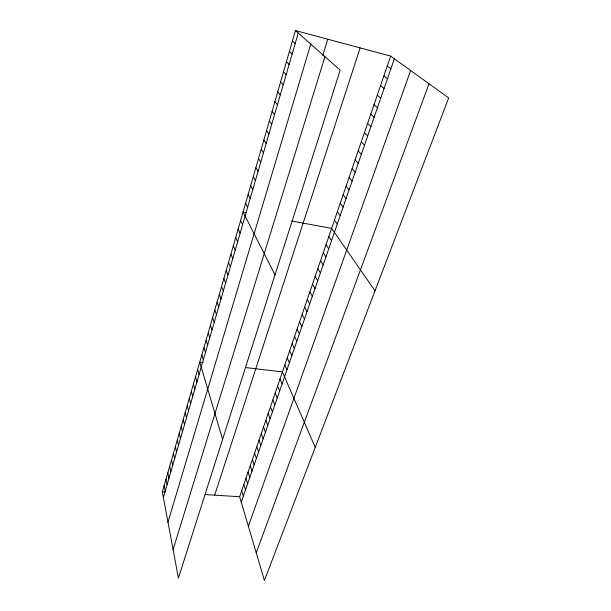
<?xml version="1.0" encoding="UTF-8"?>
<svg xmlns="http://www.w3.org/2000/svg" width="611" height="611" viewBox="0 0 611 611"><rect width="100%" height="100%" fill="white"/><g stroke="black" fill="none" stroke-linecap="round" stroke-linejoin="round"><path stroke-width="0.92" d="M295.434 30.55L340.174 70.15L178.42 578.113L162.32 491.878L295.434 30.55L390.673 56.097L448.68 97.928L264.426 580.45L239.642 496.72L390.673 56.097M163.366 497.499L298.244 33.04M167.979 522.199L310.755 44.114M322.784 55.464L327.763 39.226M173.081 549.533L324.945 56.67M214.675 495.162L360.131 47.902M241.261 502.204L394.339 58.74M248.379 526.239L410.63 70.486M256.23 552.772L429.029 83.753M162.32 491.878L165.13 492.054M205.349 494.574L239.642 496.72M203.272 362.56L199.751 362.14L222.603 439.347M245.316 367.524L282.419 371.908L315.245 447.367M246.432 212.651L243.063 212.032L274.988 274.866M291.951 221.052L331.62 228.377L375.009 290.859M387.267 66.019L390.88 68.753M383.907 75.84L387.466 78.659M380.569 85.555L384.082 88.458M377.277 95.179L380.729 98.157M374.016 104.695L377.422 107.757M370.785 114.112L374.138 117.251M292.409 41.044L295.166 43.625M367.585 123.437L370.892 126.653M289.408 51.423L292.127 54.104M364.423 132.671L367.685 135.963M286.452 61.688L289.118 64.461M361.292 141.813L364.507 145.174M358.191 150.856L361.353 154.293M283.519 71.838L286.147 74.702M355.121 159.815L358.245 163.313M280.617 81.889L283.199 84.845M352.081 168.682L355.159 172.249M277.753 91.826L280.289 94.865M349.072 177.465L352.104 181.1M346.093 186.156L349.08 189.861M274.912 101.663L277.409 104.787M343.138 194.764L346.086 198.529M272.109 111.393L274.56 114.601M340.22 203.287L343.122 207.114M337.325 211.734L340.19 215.622M269.329 121.016L271.742 124.308M334.454 220.097L337.28 224.038M266.579 130.548L268.947 133.916M263.86 139.98L266.19 143.425M328.81 236.579L331.552 240.642M326.022 244.706L328.726 248.822M261.164 149.305L263.456 152.834M323.265 252.755L325.93 256.925M258.499 158.547L260.752 162.144M320.531 260.721L323.158 264.953M317.827 268.619L320.416 272.896M255.864 167.689L258.079 171.355M315.139 276.447L317.697 280.77M253.252 176.739L255.429 180.474M312.488 284.199L315.001 288.575M250.663 185.691L252.809 189.502M309.853 291.875L312.336 296.304M307.241 299.489L309.693 303.957M248.104 194.558L250.212 198.438M304.66 307.028L307.073 311.549M245.576 203.341L247.646 207.282M302.101 314.497L304.477 319.064M299.558 321.905L301.91 326.511M297.045 329.237L299.359 333.889M240.581 220.632L242.582 224.703M294.555 336.508L296.839 341.205M238.122 229.156L240.092 233.287M292.081 343.718L294.334 348.453M289.637 350.859L291.852 355.633M235.693 237.595L237.626 241.78M287.208 357.939L289.4 362.751M233.28 245.95L235.182 250.197M284.802 364.95L286.964 369.808M230.889 254.222L232.76 258.529M279.983 379.011L282.083 383.937M228.529 262.417L230.37 266.778M277.577 386.045L279.639 391.017M226.185 270.528L227.995 274.942M275.187 393.026L277.218 398.028M272.812 399.938L274.82 404.978M223.87 278.563L225.65 283.03M270.467 406.789L272.445 411.86M221.572 286.521L223.32 291.05M268.137 413.578L270.093 418.688M219.296 294.41L221.014 298.985M265.831 420.315L267.755 425.455M263.54 426.99L265.441 432.16M217.042 302.216L218.73 306.844M261.271 433.604L263.142 438.805M214.812 309.953L216.47 314.627M259.026 440.157L260.874 445.396M212.597 317.621L214.232 322.341M256.796 446.664L258.613 451.926M254.588 453.11L256.383 458.403M210.405 325.212L212.017 329.978M252.396 459.495L254.168 464.818M208.236 332.735L209.817 337.547M250.227 465.834L251.969 471.188M206.09 340.19L207.641 345.047M248.074 472.12L249.792 477.497M245.935 478.344L247.631 483.752M203.959 347.575L205.479 352.471M243.82 484.523L245.492 489.953M201.844 354.892L203.348 359.833M241.719 490.648L243.369 496.101M197.62 369.54L199.064 374.566M195.497 376.872L196.925 381.936M193.404 384.143L194.802 389.245M191.327 391.338L192.702 396.478M189.273 398.471L190.617 403.65M187.233 405.536L188.555 410.752M185.209 412.54L186.515 417.794M183.208 419.482L184.484 424.767M181.223 426.356L182.483 431.679M179.252 433.176L180.489 438.53M177.305 439.928L178.519 445.32M175.372 446.626L176.564 452.048M173.463 453.263L174.631 458.716M171.561 459.839L172.714 465.322M169.682 466.361L170.813 471.868M167.811 472.822L168.926 478.36M165.963 479.23L167.055 484.798M164.13 485.577L165.199 491.175"/></g></svg>
